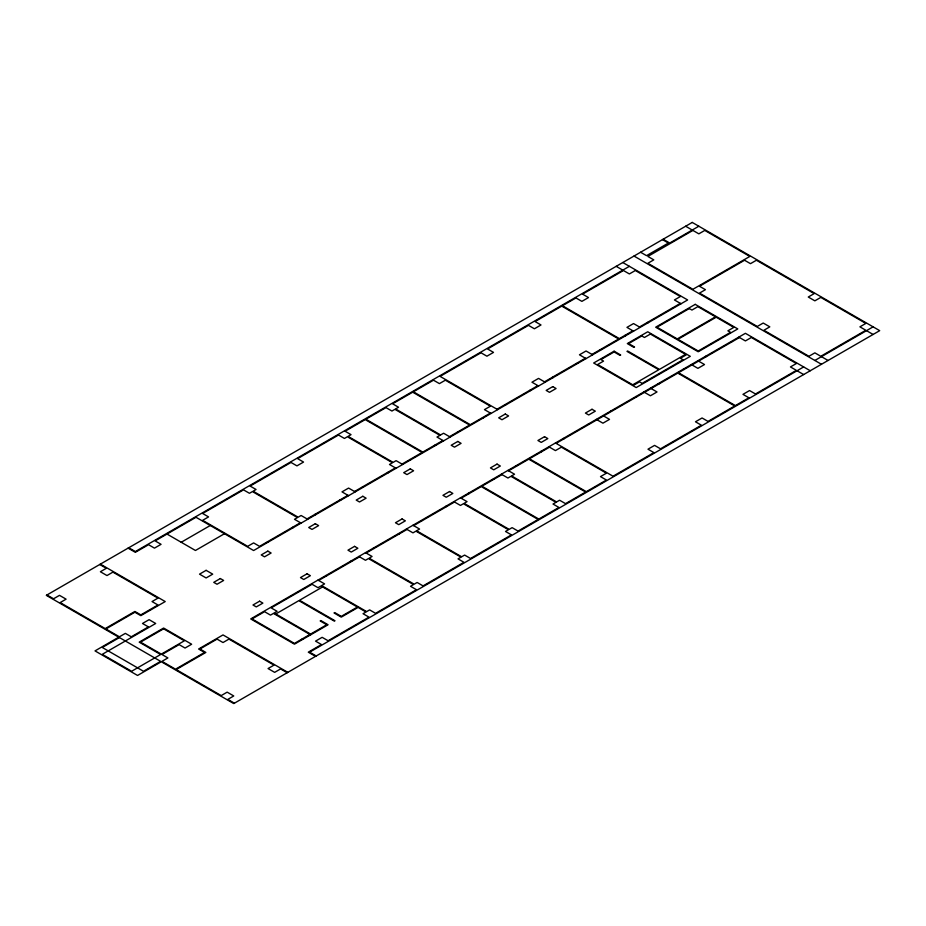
<?xml version="1.0" encoding="UTF-8"?>
<svg xmlns="http://www.w3.org/2000/svg" width="926" height="926" viewBox="0 0 926 926"><rect width="100%" height="100%" fill="white"/><g stroke="black" fill="none" stroke-linecap="round" stroke-linejoin="round"><path stroke-width="1.39" d="M629.379 266.329L135.346 551.56L128.749 547.752M698.841 226.233L669.718 243.04L663.12 239.232M181.218 542.266L210.26 525.505M224.486 533.712L195.444 550.484L166.981 534.047M300.441 522.727L259.546 546.34L253.608 542.914L247.67 546.34L202.62 520.331L208.558 516.905L202.62 513.479L243.515 489.866L249.453 493.292L252.428 491.579L297.478 517.588L294.503 519.301L301.1 523.109M307.038 518.919L347.933 495.317M354.531 491.509L395.425 467.896M402.023 464.088L422.14 452.467L365.214 419.605L345.097 431.227L351.035 434.653L348.06 436.366L393.11 462.375L396.085 460.662L402.683 464.47M442.917 440.475L422.8 452.085L365.874 419.223L385.992 407.614L391.93 411.04L394.893 409.327L439.943 435.336L436.979 437.049L443.577 440.857M449.515 436.667L469.632 425.057L412.707 392.184L392.589 403.805L398.527 407.232L395.552 408.945L440.602 434.954L443.577 433.241L450.175 437.049M490.41 413.054L470.292 424.675L413.366 391.802L433.484 380.192L439.422 383.619L445.36 380.192L490.41 406.201L484.472 409.628L491.069 413.436M497.007 409.246L537.902 385.633M544.488 381.825L585.382 358.223M591.98 354.415L618.695 338.985L561.769 306.124L535.066 321.542L540.992 324.968L534.406 328.776L528.468 325.35L487.574 348.963L493.512 352.389L486.914 356.197L480.976 352.771L440.081 376.384L497.667 409.628M632.875 330.802L619.355 338.603L562.429 305.742L575.96 297.94L581.887 301.367L588.485 297.559L582.547 294.132L623.441 270.519L629.379 273.946L635.317 270.519L680.367 296.528L674.429 299.955L681.027 303.763M639.472 326.994L680.367 303.381M632.747 384.799L658.803 369.752L626.971 351.382L627.631 351L659.462 369.381L685.518 354.334M318.648 580.463L359.543 556.85M366.14 553.042L407.035 529.429M413.633 525.621L454.527 502.019M461.125 498.211L481.242 486.59L538.156 519.451L518.039 531.073L512.113 527.646L509.138 529.359L464.088 503.35L467.051 501.637L460.465 497.829M502.019 474.598L481.902 486.208L538.816 519.069L558.934 507.46L553.007 504.033L555.97 502.32L510.92 476.311L507.946 478.024L501.36 474.216M508.605 470.79L528.734 459.169L585.649 492.042L565.531 503.651L559.593 500.225L556.63 501.938L511.58 475.929L514.543 474.216L507.946 470.408M549.512 447.177L529.383 458.787L586.308 491.66L606.426 480.038L600.488 476.612L606.426 473.186L561.376 447.177L555.438 450.603L548.852 446.795M556.098 443.369L677.797 373.109L734.723 405.97L708.008 421.399L702.07 417.973L695.472 421.781L701.41 425.208L660.516 448.809L654.578 445.383L647.98 449.191L653.918 452.617L613.024 476.23L555.438 442.987M739.469 337.504L678.457 372.727L735.383 405.588L748.903 397.786L742.965 394.36L749.562 390.552L755.5 393.978L796.395 370.365L790.457 366.939L796.395 363.513L751.345 337.504L745.407 340.93L738.809 337.122M275.774 613.973L298.855 600.65L334.344 621.138L335.004 620.756L299.515 600.268L322.607 586.934M309.944 634.46L294.445 643.408L252.022 618.927L264.558 611.692L270.496 615.119L273.459 613.406L310.604 634.842M803.652 366.939L309.608 652.17L316.206 655.978M814.857 360.469L873.102 326.843M685.645 226.233L692.243 230.042M866.505 330.651L873.102 334.46M662.46 239.614L668.398 243.04L646.533 255.669L640.595 252.242M821.455 356.66L828.052 360.469M633.997 256.051L821.455 364.277M622.793 262.521L687.624 299.955L253.608 550.53L196.023 517.287L155.128 540.9L161.066 544.326L154.468 548.134L148.542 544.708L135.346 552.324L128.089 548.134M810.25 370.747L745.407 333.314L250.714 618.927L294.445 644.172L328.082 624.749L320.824 620.559L320.165 620.941L326.762 624.749L310.604 634.078L274.119 613.024L277.094 611.31L271.156 607.884L312.05 584.271L317.988 587.697L320.952 585.984L357.436 607.039L341.266 616.369L334.68 612.561L334.02 612.943L341.266 617.133L358.096 607.421L366.001 611.993L363.038 613.707L368.976 617.133L328.082 640.746L322.144 637.32L315.546 641.128L321.484 644.554L308.289 652.17L315.546 656.36M616.195 266.329L622.793 270.137M797.054 370.747L803.652 374.555M672.45 307.953L673.109 308.335M730.892 341.694L731.552 342.076M647.39 322.422L648.05 322.804M705.832 356.163L706.492 356.545M640.132 327.376L633.534 323.568L626.948 327.376L633.534 331.184M697.915 360.735L704.512 364.543L697.915 368.351L691.317 364.543M624.969 335.374L625.629 335.756M683.4 369.115L684.059 369.486M599.898 349.843L600.557 350.225M658.34 383.584L658.999 383.966M592.64 354.797L586.042 350.989L579.456 354.797L586.042 358.605M650.422 388.156L657.02 391.964L650.422 395.772L643.825 391.964M577.477 362.784L578.137 363.166M635.919 396.525L636.567 396.907M552.405 377.264L553.065 377.646M610.847 411.005L611.507 411.375M545.148 382.207L538.562 378.398L531.964 382.207L538.562 386.015M602.93 415.566L609.528 419.374L602.93 423.182L596.332 419.374M529.985 390.205L530.644 390.587M588.427 423.946L589.086 424.328M504.913 404.674L505.573 405.056M563.355 438.415L564.015 438.797M482.492 417.626L483.152 418.008M540.934 451.367L541.594 451.749M457.421 432.095L458.081 432.477M515.863 465.836L516.523 466.218M435 445.047L435.66 445.429M493.442 478.788L494.102 479.17M409.94 459.516L410.6 459.898M468.371 493.257L469.031 493.639M396.085 468.278L389.487 464.47L392.462 462.757L347.4 436.748L344.437 438.461L338.499 435.035L297.605 458.636L303.543 462.062L296.945 465.871L291.007 462.444L250.113 486.057L256.051 489.484L253.087 491.197L298.137 517.206L301.1 515.493L307.698 519.301M453.867 501.637L460.465 505.446L463.428 503.732L508.478 529.741L505.515 531.455L511.453 534.881L470.547 558.494L464.62 555.068L461.646 556.781L416.596 530.772L419.571 529.047L412.973 525.239M387.508 472.468L388.168 472.839M445.95 506.198L446.61 506.58M362.448 486.937L363.108 487.319M420.89 520.678L421.55 521.06M355.19 491.88L348.593 488.071L341.995 491.88L348.593 495.688M406.375 529.047L412.973 532.855L415.936 531.142L460.986 557.151L458.023 558.876L463.961 562.302L423.066 585.903L417.128 582.477L414.154 584.19L369.104 558.181L372.078 556.468L365.481 552.66M340.016 499.878L340.675 500.26M398.458 533.619L399.118 534.001M314.956 514.358L315.616 514.729M373.398 548.088L374.058 548.47M358.883 556.468L365.481 560.276L368.444 558.563L413.494 584.572L410.531 586.285L416.469 589.712L375.574 613.325L369.636 609.898L366.661 611.611L321.611 585.602L324.586 583.889L317.988 580.081M292.523 527.299L293.183 527.681M350.966 561.04L351.625 561.422M267.464 541.768L268.123 542.15M325.906 575.509L326.565 575.891M302.026 639.033L302.686 639.415M100.39 564.131L165.222 601.564L140.821 615.651L134.883 612.225L105.865 628.974L119.419 636.799L125.357 633.372L131.284 636.799L148.438 626.902L142.5 623.476L149.098 619.668L155.695 623.476L102.265 654.323L131.619 671.269L160.638 654.508L139.201 642.135L163.613 628.048L191.647 644.23L185.05 648.038L179.112 644.612L161.957 654.508L167.895 657.935L161.957 661.361L175.512 669.197L204.542 652.436L198.604 649.01L223.004 634.923L287.847 672.357M99.73 564.501L106.328 568.309L100.39 571.747L106.988 575.555L112.914 572.118L157.964 598.127L152.038 601.564L157.964 604.991L140.821 614.887L134.883 611.461L105.205 628.592L60.155 602.583L66.093 599.157L59.495 595.349L53.558 598.775L46.96 594.967M287.187 672.739L280.59 668.931L274.652 672.357L268.054 668.549L273.992 665.123L228.942 639.102L223.004 642.54L217.066 639.102L199.923 649.01L205.861 652.436L176.171 669.567L221.221 695.588L227.159 692.15L233.757 695.958L227.819 699.396L234.417 703.204M692.243 222.425L46.3 595.349L118.759 637.181L95.008 650.897L137.557 675.459L161.298 661.743L233.757 703.575L879.7 330.651L692.243 222.425M692.903 230.412L647.853 256.433L653.791 259.859L647.853 263.285L692.903 289.294L749.828 256.433L704.779 230.412L698.841 233.85L692.903 230.412M206.116 570.335L199.53 574.143L206.116 577.951L212.714 574.143L206.116 570.335M744.55 260.241L699.5 286.25L705.438 289.676L699.5 293.102L757.283 326.461L763.221 323.035L769.807 326.843L763.881 330.269L808.93 356.279L814.857 352.852L820.795 356.279L865.845 330.269L859.907 326.843L865.845 323.417L820.795 297.408L814.857 300.834L808.271 297.026L814.197 293.6L756.426 260.241L750.488 263.667L744.55 260.241M220.33 578.542L213.744 582.35L217.031 584.248L223.629 580.44L220.33 578.542M267.822 551.12L261.225 554.929L264.523 556.827L271.121 553.019L267.822 551.12M315.315 523.699L308.717 527.507L312.016 529.417L318.613 525.609L315.315 523.699M362.807 496.278L356.209 500.086L359.508 501.996L366.106 498.188L362.807 496.278M410.299 468.869L403.701 472.677L407 474.575L413.598 470.767L410.299 468.869M457.791 441.447L451.194 445.256L454.492 447.154L461.09 443.346L457.791 441.447M505.283 414.026L498.686 417.834L501.985 419.744L508.582 415.936L505.283 414.026M552.776 386.605L546.178 390.413L549.477 392.323L556.075 388.515L552.776 386.605M614.112 351.197L593.67 363.004L636.208 387.566L690.298 356.336L647.749 331.774L627.307 343.581L633.905 347.389L634.565 347.007L628.627 343.581L641.822 335.964L644.45 337.481L650.388 334.055L686.34 354.808L680.402 358.235L683.041 359.763L642.146 383.376L639.507 381.848L633.569 385.274L597.629 364.52L603.555 361.094L600.916 359.566L614.112 351.949L620.05 355.387L620.709 355.005L614.112 351.197M695.241 304.353L655.666 327.202L698.216 351.764L737.79 328.915L695.241 304.353M119.419 637.563L102.265 647.471L143.495 671.269L160.638 661.361L119.419 637.563M689.303 308.543L656.985 327.202L677.265 338.916L715.532 316.819L697.88 306.633L691.942 310.06L689.303 308.543M163.613 628.812L140.52 642.135L161.298 654.126L184.39 640.804L163.613 628.812M716.192 317.201L677.925 339.298L698.216 351L730.533 332.341L727.894 330.825L733.832 327.387L716.192 317.201M259.581 601.194L252.983 605.002L256.282 606.912L262.88 603.104L259.581 601.194M307.073 573.784L300.475 577.592L303.774 579.491L310.372 575.683L307.073 573.784M354.565 546.363L347.968 550.171L351.267 552.07L357.864 548.261L354.565 546.363M402.058 518.942L395.46 522.75L398.759 524.648L405.356 520.84L402.058 518.942M449.55 491.521L442.952 495.329L446.251 497.239L452.837 493.431L449.55 491.521M497.03 464.1L490.444 467.908L493.732 469.818L500.329 466.01L497.03 464.1M544.523 436.69L537.925 440.498L541.224 442.397L547.822 438.588L544.523 436.69M592.015 409.269L585.417 413.077L588.716 414.975L595.314 411.167L592.015 409.269"/></g></svg>
